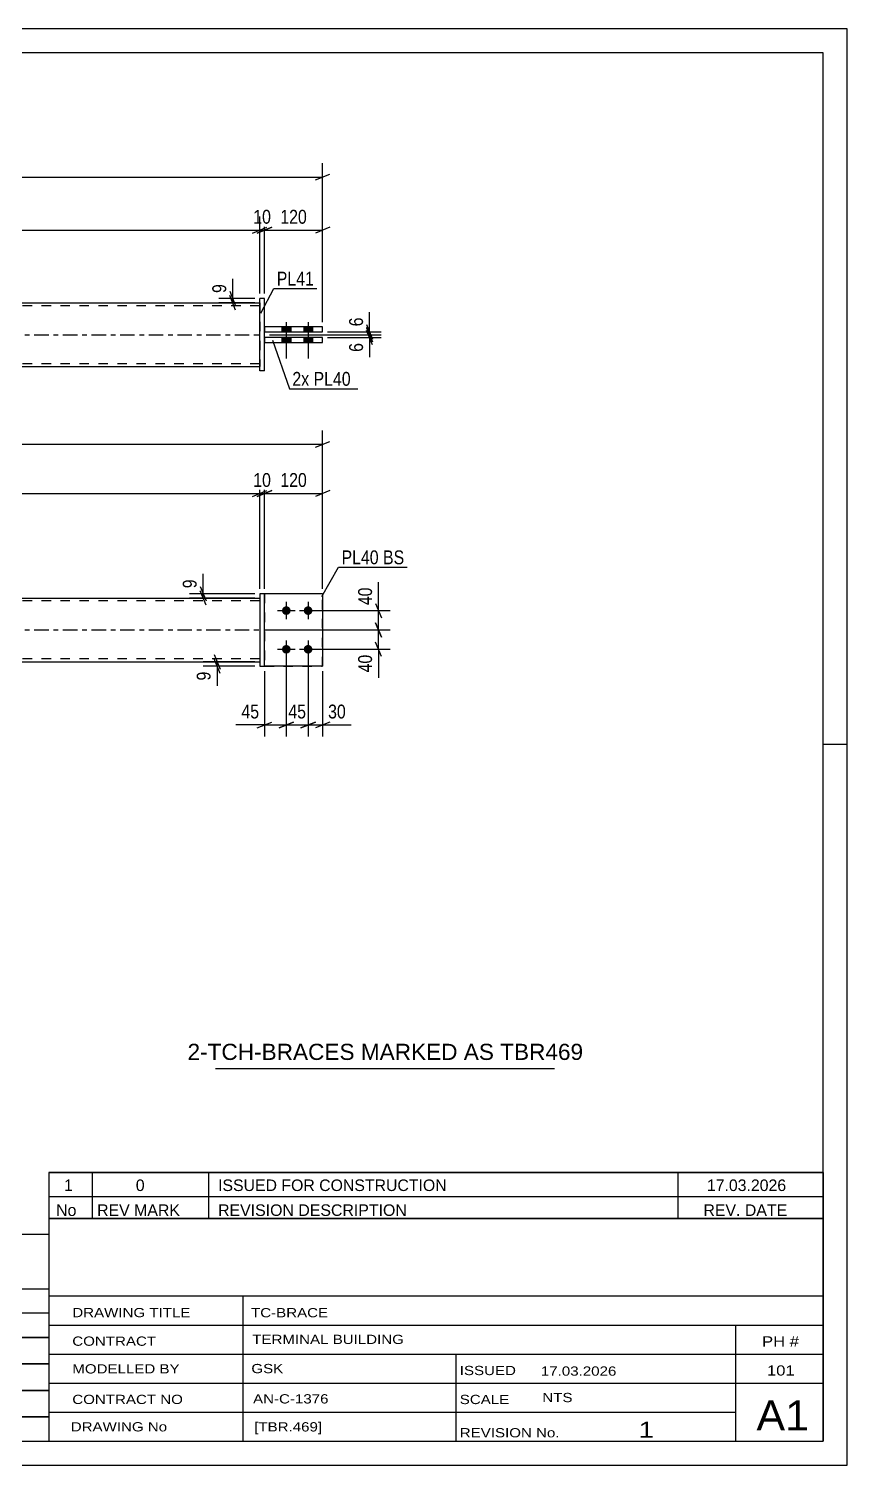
# Model space of a CAD drawing. Header units: millimetres. Extents: x 0 to 420, y 0 to 297.
# Drawn here: x 250.9 to 420, y 0 to 297 of the extents above; entities that cross this region are included whole.
import ezdxf

# ---------------------------------------------------------------- set-up
doc = ezdxf.new("R2010")
doc.units = ezdxf.units.MM
doc.linetypes.add('DXK_LINE_DOT2', pattern=[3.9198, 1.9599, -1.9599])
doc.linetypes.add('DXK_LINE_DOT3', pattern=[5.9187, 2.979, -0.9799, 0.9799, -0.9799])
doc.styles.add('Arial', font='ARIAL.TTF', dxfattribs={"height": 0.2})
doc.styles.add('Arial Narrow', font='ARIALN.TTF', dxfattribs={"height": 0.2})

# ---------------------------------------------------------------- blocks, each defined once
blk = doc.blocks.new('Unknown-581590862-1127')
at = {"color": 5, "linetype": 'Continuous'}
for p, q in [((420, 297), (0, 297)), ((420, 0), (420, 297)), ((415, 292), (5, 292)), ((415, 5), (415, 292)), ((420, 149), (415, 149)), ((5, 5), (415, 5)), ((0, 0), (420, 0))]:
    blk.add_line(p, q, dxfattribs=at)
blk = doc.blocks.new('Part-581590862-1367 - 1364')
at = {"color": 2, "linetype": 'Continuous'}
for p, q in [((298.6, 180.2), (298.6, 165.2)), ((299.6, 180.2), (298.6, 180.2)), ((299.6, 165.2), (299.6, 180.2)), ((298.6, 165.2), (299.6, 165.2))]:
    blk.add_line(p, q, dxfattribs=at)
blk = doc.blocks.new('Bolt-581590862-1379 - 1364')
at = {"linetype": 'Continuous'}
for points in [[(304.1, 177.6, -1), (304.1, 175.8, -1)], [(308.6, 177.6, -1), (308.6, 175.8, -1)], [(304.1, 169.6, -1), (304.1, 167.8, -1)], [(308.6, 169.6, -1), (308.6, 167.8, -1)]]:
    blk.add_hatch(color=1, dxfattribs=at).paths.add_polyline_path(points)
at = {"color": 1, "linetype": 'Continuous'}
for p, q in [((304.1, 178.5), (304.1, 174.9)), ((308.6, 178.5), (308.6, 174.9)), ((302.3, 176.7), (305.9, 176.7)), ((306.8, 176.7), (310.4, 176.7)), ((304.1, 170.5), (304.1, 166.9)), ((308.6, 170.5), (308.6, 166.9)), ((302.3, 168.7), (305.9, 168.7)), ((306.8, 168.7), (310.4, 168.7))]:
    blk.add_line(p, q, dxfattribs=at)
blk = doc.blocks.new('Part-581590862-1440 - 1364')
at = {"linetype": 'Continuous'}
blk.add_hatch(color=2, dxfattribs=at).paths.add_polyline_path([(152.5, 179.3), (151.7, 180.7), (153.3, 180.7)])
at = {"color": 2, "linetype": 'Continuous'}
for p, q in [((122.5, 179.3), (210.5, 179.3)), ((152.5, 179.3), (151.7, 180.7)), ((151.7, 180.7), (153.3, 180.7)), ((153.3, 180.7), (152.5, 179.3)), ((210.6, 179.3), (298.6, 179.3)), ((122.5, 166.1), (210.5, 166.1)), ((210.6, 166.1), (298.6, 166.1))]:
    blk.add_line(p, q, dxfattribs=at)
at = {"color": 7, "linetype": 'DXK_LINE_DOT2'}
for p, q in [((122.5, 166.1), (122.5, 179.3)), ((210.5, 178.7), (122.5, 178.7)), ((298.6, 178.7), (210.6, 178.7)), ((298.6, 179.3), (298.6, 166.1)), ((210.5, 166.7), (122.5, 166.7)), ((298.6, 166.7), (210.6, 166.7))]:
    blk.add_line(p, q, dxfattribs=at)
at = {"color": 7, "linetype": 'DXK_LINE_DOT3'}
for p, q in [((122.5, 172.7), (210.5, 172.7)), ((210.6, 172.7), (298.6, 172.7))]:
    blk.add_line(p, q, dxfattribs=at)
at = {"color": 2, "linetype": 'Continuous'}
blk.add_circle((152.5, 180.2), 1, dxfattribs=at)
blk = doc.blocks.new('Part-581590862-1445 - 1364')
at = {"color": 2, "linetype": 'Continuous'}
for p, q in [((311.6, 180.2), (299.6, 180.2)), ((311.6, 180.2), (311.6, 165.2)), ((311.6, 165.2), (299.6, 165.2))]:
    blk.add_line(p, q, dxfattribs=at)
at = {"color": 7, "linetype": 'DXK_LINE_DOT2'}
blk.add_line((299.6, 180.2), (299.6, 165.2), dxfattribs=at)
blk = doc.blocks.new('Part-581590862-1450 - 1364')
at = {"color": 7, "linetype": 'DXK_LINE_DOT2'}
for p, q in [((311.6, 180.2), (299.6, 180.2)), ((299.6, 180.2), (299.6, 165.2)), ((311.6, 165.2), (311.6, 180.2)), ((299.6, 165.2), (311.6, 165.2))]:
    blk.add_line(p, q, dxfattribs=at)
blk = doc.blocks.new('Part-581590862-1778 - 1767')
at = {"color": 2, "linetype": 'Continuous'}
for p, q in [((311.6, 233.14), (299.6, 233.14)), ((299.6, 233.14), (299.6, 232.14)), ((299.6, 232.14), (311.6, 232.14)), ((311.6, 232.14), (311.6, 233.14))]:
    blk.add_line(p, q, dxfattribs=at)
blk = doc.blocks.new('Part-581590862-1773 - 1767')
at = {"linetype": 'Continuous'}
blk.add_hatch(color=2, dxfattribs=at).paths.add_polyline_path([(152.5, 233.74), (151.7, 235.14), (153.3, 235.14)])
at = {"color": 2, "linetype": 'Continuous'}
for p, q in [((122.5, 240.34), (210.5, 240.34)), ((210.6, 240.34), (298.6, 240.34)), ((152.5, 233.74), (151.7, 235.14)), ((151.7, 235.14), (153.3, 235.14)), ((153.3, 235.14), (152.5, 233.74)), ((122.5, 227.14), (210.5, 227.14)), ((210.6, 227.14), (298.6, 227.14))]:
    blk.add_line(p, q, dxfattribs=at)
at = {"color": 7, "linetype": 'DXK_LINE_DOT2'}
for p, q in [((122.5, 240.34), (122.5, 227.14)), ((210.5, 239.74), (122.5, 239.74)), ((298.6, 239.74), (210.6, 239.74)), ((298.6, 240.34), (298.6, 227.14)), ((210.5, 227.74), (122.5, 227.74)), ((298.6, 227.74), (210.6, 227.74))]:
    blk.add_line(p, q, dxfattribs=at)
at = {"color": 7, "linetype": 'DXK_LINE_DOT3'}
for p, q in [((122.5, 233.74), (210.5, 233.74)), ((210.6, 233.74), (298.6, 233.74))]:
    blk.add_line(p, q, dxfattribs=at)
at = {"color": 2, "linetype": 'Continuous'}
blk.add_circle((152.5, 234.64), 1, dxfattribs=at)
blk = doc.blocks.new('Part-581590862-1783 - 1767')
at = {"color": 2, "linetype": 'Continuous'}
for p, q in [((311.6, 235.34), (299.6, 235.34)), ((299.6, 235.34), (299.6, 234.34)), ((311.6, 234.34), (311.6, 235.34)), ((299.6, 234.34), (311.6, 234.34))]:
    blk.add_line(p, q, dxfattribs=at)
blk = doc.blocks.new('Part-581590862-1788 - 1767')
at = {"color": 2, "linetype": 'Continuous'}
for p, q in [((298.6, 226.24), (298.6, 241.24)), ((299.6, 241.24), (298.6, 241.24)), ((299.6, 226.24), (299.6, 241.24)), ((299.6, 226.24), (298.6, 226.24))]:
    blk.add_line(p, q, dxfattribs=at)
blk = doc.blocks.new('Bolt-581590862-1800 - 1767')
at = {"linetype": 'Continuous'}
for points in [[(305, 235.34), (303.2, 235.34), (303.2, 234.34), (305, 234.34)], [(305, 235.34), (303.2, 235.34), (303.2, 234.34), (305, 234.34)], [(309.5, 235.34), (307.7, 235.34), (307.7, 234.34), (309.5, 234.34)], [(309.5, 235.34), (307.7, 235.34), (307.7, 234.34), (309.5, 234.34)], [(305, 233.14), (303.2, 233.14), (303.2, 232.14), (305, 232.14)], [(305, 233.14), (303.2, 233.14), (303.2, 232.14), (305, 232.14)], [(309.5, 233.14), (307.7, 233.14), (307.7, 232.14), (309.5, 232.14)], [(309.5, 233.14), (307.7, 233.14), (307.7, 232.14), (309.5, 232.14)]]:
    blk.add_hatch(color=1, dxfattribs=at).paths.add_polyline_path(points)
at = {"color": 1, "linetype": 'Continuous'}
for p, q in [((303.2, 235.34), (303.2, 234.34)), ((303.2, 235.34), (303.2, 234.34)), ((304.1, 236.34), (304.1, 228.84)), ((304.1, 236.34), (304.1, 228.84)), ((305, 235.34), (305, 234.34)), ((305, 235.34), (305, 234.34)), ((307.7, 235.34), (307.7, 234.34)), ((307.7, 235.34), (307.7, 234.34)), ((308.6, 236.34), (308.6, 228.84)), ((308.6, 236.34), (308.6, 228.84)), ((309.5, 235.34), (309.5, 234.34)), ((309.5, 235.34), (309.5, 234.34)), ((303.2, 233.14), (303.2, 232.14)), ((303.2, 233.14), (303.2, 232.14)), ((305, 233.14), (305, 232.14)), ((305, 233.14), (305, 232.14)), ((307.7, 233.14), (307.7, 232.14)), ((307.7, 233.14), (307.7, 232.14)), ((309.5, 233.14), (309.5, 232.14)), ((309.5, 233.14), (309.5, 232.14))]:
    blk.add_line(p, q, dxfattribs=at)
blk = doc.blocks.new('StraightDimension-581590862-1665 - 1364')
at = {"color": 7, "linetype": 'Continuous'}
for p, q in [((304.1, 167.7), (304.1, 150.65)), ((308.6, 167.7), (308.6, 150.65)), ((302.6, 152.45), (305.6, 153.65)), ((304.1, 153.05), (308.6, 153.05)), ((310.1, 153.65), (307.1, 152.45))]:
    blk.add_line(p, q, dxfattribs=at)
at = {"color": 0}
blk.add_wipeout([(308.78, 153.8), (308.78, 158), (303.92, 158), (303.92, 153.8)], dxfattribs=at)
at = {"color": 3, "style": 'Arial Narrow'}
blk.add_text('45', height=2.863, dxfattribs=at).set_placement((304.52, 154.4))
blk = doc.blocks.new('StraightDimension-581590862-1703 - 1364')
at = {"color": 7, "linetype": 'Continuous'}
for p, q in [((309.6, 176.7), (325.56, 176.7)), ((322.56, 178.2), (323.76, 175.2)), ((323.16, 172.7), (323.16, 176.7)), ((299.6, 172.7), (325.56, 172.7)), ((323.76, 171.2), (322.56, 174.2))]:
    blk.add_line(p, q, dxfattribs=at)
at = {"color": 0}
blk.add_wipeout([(322.41, 182.08), (318.21, 182.08), (318.21, 177.22), (322.41, 177.22)], dxfattribs=at)
at = {"color": 7, "linetype": 'Continuous'}
blk.add_line((323.16, 176.7), (323.16, 182.6), dxfattribs=at)
blk.add_line((323.16, 176.7), (323.16, 182.6), dxfattribs=at)
at = {"color": 3, "style": 'Arial Narrow'}
blk.add_text('40', height=2.863, rotation=90.0002, dxfattribs=at).set_placement((321.81, 177.82))
blk = doc.blocks.new('StraightDimension-581590862-1649 - 1364')
at = {"color": 7, "linetype": 'Continuous'}
for p, q in [((304.1, 167.7), (304.1, 150.65)), ((299.6, 164.2), (299.6, 150.65)), ((298.1, 152.45), (301.1, 153.65)), ((299.6, 153.05), (304.1, 153.05)), ((305.6, 153.65), (302.6, 152.45))]:
    blk.add_line(p, q, dxfattribs=at)
at = {"color": 0}
blk.add_wipeout([(299.08, 153.8), (299.08, 158), (294.22, 158), (294.22, 153.8)], dxfattribs=at)
at = {"color": 7, "linetype": 'Continuous'}
blk.add_line((299.6, 153.05), (293.7, 153.05), dxfattribs=at)
blk.add_line((299.6, 153.05), (293.7, 153.05), dxfattribs=at)
at = {"color": 3, "style": 'Arial Narrow'}
blk.add_text('45', height=2.863, dxfattribs=at).set_placement((294.82, 154.4))
blk = doc.blocks.new('StraightDimension-581590862-1523 - 1364')
at = {"color": 7, "linetype": 'Continuous'}
for p, q in [((299.6, 181.2), (299.6, 203.77)), ((311.6, 181.2), (311.6, 203.77)), ((298.1, 200.32), (301.1, 201.52)), ((299.6, 200.92), (311.6, 200.92)), ((313.1, 201.52), (310.1, 200.32))]:
    blk.add_line(p, q, dxfattribs=at)
at = {"color": 0}
blk.add_wipeout([(308.95, 201.67), (308.95, 205.87), (302.26, 205.87), (302.26, 201.67)], dxfattribs=at)
at = {"color": 3, "style": 'Arial Narrow'}
blk.add_text('120', height=2.863, dxfattribs=at).set_placement((302.86, 202.27))
blk = doc.blocks.new('StraightDimension-581590862-1730 - 1364')
at = {"color": 7, "linetype": 'Continuous'}
for p, q in [((286.32, 181.7), (287.52, 178.7)), ((297.6, 180.2), (284.07, 180.2)), ((297.6, 179.3), (284.07, 179.3)), ((287.52, 177.8), (286.32, 180.8)), ((286.92, 179.3), (286.92, 180.2))]:
    blk.add_line(p, q, dxfattribs=at)
at = {"color": 0}
blk.add_wipeout([(286.17, 183.75), (281.97, 183.75), (281.97, 180.72), (286.17, 180.72)], dxfattribs=at)
at = {"color": 7, "linetype": 'Continuous'}
blk.add_line((286.92, 180.2), (286.92, 184.28), dxfattribs=at)
blk.add_line((286.92, 180.2), (286.92, 184.28), dxfattribs=at)
at = {"color": 3, "style": 'Arial Narrow'}
blk.add_text('9', height=2.86, rotation=90.0002, dxfattribs=at).set_placement((285.57, 181.32))
blk = doc.blocks.new('StraightDimension-581590862-1496 - 1364')
at = {"color": 7, "linetype": 'Continuous'}
for p, q in [((122.5, 181.2), (122.5, 203.77)), ((298.6, 181.2), (298.6, 203.77)), ((124, 201.52), (121, 200.32)), ((122.5, 200.92), (298.6, 200.92)), ((297.1, 200.32), (300.1, 201.52))]:
    blk.add_line(p, q, dxfattribs=at)
at = {"color": 0}
blk.add_wipeout([(214.81, 201.67), (214.81, 205.87), (206.3, 205.87), (206.3, 201.67)], dxfattribs=at)
at = {"color": 3, "style": 'Arial Narrow'}
blk.add_text('2391', height=2.863, dxfattribs=at).set_placement((206.9, 202.27))
blk = doc.blocks.new('StraightDimension-581590862-1505 - 1364')
at = {"color": 7, "linetype": 'Continuous'}
for p, q in [((298.6, 181.2), (298.6, 203.77)), ((299.6, 181.2), (299.6, 203.77)), ((297.1, 200.32), (300.1, 201.52)), ((301.1, 201.52), (298.1, 200.32)), ((298.6, 200.92), (299.6, 200.92))]:
    blk.add_line(p, q, dxfattribs=at)
at = {"color": 0}
blk.add_wipeout([(301.53, 201.67), (301.53, 205.87), (296.67, 205.87), (296.67, 201.67)], dxfattribs=at)
at = {"color": 3, "style": 'Arial Narrow'}
blk.add_text('10', height=2.863, dxfattribs=at).set_placement((297.27, 202.27))
blk = doc.blocks.new('StraightDimension-581590862-1546 - 1364')
at = {"color": 7, "linetype": 'Continuous'}
for p, q in [((109.5, 181.2), (109.5, 213.94)), ((311.6, 181.2), (311.6, 213.94)), ((111, 211.69), (108, 210.49)), ((109.5, 211.09), (311.6, 211.09)), ((310.1, 210.49), (313.1, 211.69))]:
    blk.add_line(p, q, dxfattribs=at)
at = {"color": 0}
blk.add_wipeout([(214.81, 211.84), (214.81, 216.04), (206.3, 216.04), (206.3, 211.84)], dxfattribs=at)
at = {"color": 3, "style": 'Arial Narrow'}
blk.add_text('2651', height=2.863, dxfattribs=at).set_placement((206.9, 212.44))
blk = doc.blocks.new('StraightDimension-581590862-1640 - 1364')
at = {"color": 7, "linetype": 'Continuous'}
for p, q in [((289.2, 167.6), (290.4, 164.6)), ((290.4, 163.7), (289.2, 166.7)), ((297.6, 166.1), (286.95, 166.1)), ((297.6, 165.2), (286.95, 165.2)), ((289.8, 165.2), (289.8, 166.1))]:
    blk.add_line(p, q, dxfattribs=at)
at = {"color": 0}
blk.add_wipeout([(289.05, 164.67), (284.85, 164.67), (284.85, 161.65), (289.05, 161.65)], dxfattribs=at)
at = {"color": 7, "linetype": 'Continuous'}
blk.add_line((289.8, 165.2), (289.8, 161.12), dxfattribs=at)
blk.add_line((289.8, 165.2), (289.8, 161.12), dxfattribs=at)
at = {"color": 3, "style": 'Arial Narrow'}
blk.add_text('9', height=2.86, rotation=90.0002, dxfattribs=at).set_placement((288.45, 162.25))
blk = doc.blocks.new('StraightDimension-581590862-1675 - 1364')
at = {"color": 7, "linetype": 'Continuous'}
for p, q in [((308.6, 167.7), (308.6, 150.65)), ((311.6, 164.2), (311.6, 150.65)), ((307.1, 152.45), (310.1, 153.65)), ((308.6, 153.05), (311.6, 153.05)), ((313.1, 153.65), (310.1, 152.45))]:
    blk.add_line(p, q, dxfattribs=at)
at = {"color": 0}
blk.add_wipeout([(316.98, 153.8), (316.98, 158), (312.13, 158), (312.13, 153.8)], dxfattribs=at)
at = {"color": 7, "linetype": 'Continuous'}
blk.add_line((311.6, 153.05), (317.51, 153.05), dxfattribs=at)
blk.add_line((311.6, 153.05), (317.51, 153.05), dxfattribs=at)
at = {"color": 3, "style": 'Arial Narrow'}
blk.add_text('30', height=2.863, dxfattribs=at).set_placement((312.73, 154.4))
blk = doc.blocks.new('StraightDimension-581590862-1716 - 1364')
at = {"color": 7, "linetype": 'Continuous'}
for p, q in [((299.6, 172.7), (325.56, 172.7)), ((322.56, 174.2), (323.76, 171.2)), ((323.16, 168.7), (323.16, 172.7)), ((323.76, 167.2), (322.56, 170.2)), ((309.6, 168.7), (325.56, 168.7))]:
    blk.add_line(p, q, dxfattribs=at)
at = {"color": 0}
blk.add_wipeout([(322.41, 168.17), (318.21, 168.17), (318.21, 163.32), (322.41, 163.32)], dxfattribs=at)
at = {"color": 7, "linetype": 'Continuous'}
blk.add_line((323.16, 168.7), (323.16, 162.79), dxfattribs=at)
blk.add_line((323.16, 168.7), (323.16, 162.79), dxfattribs=at)
at = {"color": 3, "style": 'Arial Narrow'}
blk.add_text('40', height=2.863, rotation=90.0002, dxfattribs=at).set_placement((321.81, 163.92))
blk = doc.blocks.new('StraightDimension-581590862-1890 - 1767')
at = {"color": 7, "linetype": 'Continuous'}
for p, q in [((298.1, 254.74), (301.1, 255.94)), ((299.6, 242.24), (299.6, 258.19)), ((313.1, 255.94), (310.1, 254.74)), ((311.6, 236.34), (311.6, 258.19)), ((299.6, 255.34), (311.6, 255.34))]:
    blk.add_line(p, q, dxfattribs=at)
at = {"color": 0}
blk.add_wipeout([(308.95, 256.09), (308.95, 260.29), (302.26, 260.29), (302.26, 256.09)], dxfattribs=at)
at = {"color": 3, "style": 'Arial Narrow'}
blk.add_text('120', height=2.863, dxfattribs=at).set_placement((302.86, 256.69))
blk = doc.blocks.new('StraightDimension-581590862-1805 - 1767')
at = {"color": 7, "linetype": 'Continuous'}
for p, q in [((297.6, 241.24), (290.17, 241.24)), ((292.42, 242.74), (293.62, 239.74)), ((293.62, 238.84), (292.42, 241.84)), ((293.02, 240.34), (293.02, 241.24)), ((297.6, 240.34), (290.17, 240.34))]:
    blk.add_line(p, q, dxfattribs=at)
at = {"color": 0}
blk.add_wipeout([(292.27, 244.8), (288.07, 244.8), (288.07, 241.77), (292.27, 241.77)], dxfattribs=at)
at = {"color": 7, "linetype": 'Continuous'}
blk.add_line((293.02, 241.24), (293.02, 245.32), dxfattribs=at)
blk.add_line((293.02, 241.24), (293.02, 245.32), dxfattribs=at)
at = {"color": 3, "style": 'Arial Narrow'}
blk.add_text('9', height=2.86, rotation=90.0002, dxfattribs=at).set_placement((291.67, 242.37))
blk = doc.blocks.new('StraightDimension-581590862-1816 - 1767')
at = {"color": 7, "linetype": 'Continuous'}
for p, q in [((320.7, 235.84), (321.9, 232.84)), ((321.9, 232.24), (320.7, 235.24)), ((300.6, 233.74), (323.7, 233.74)), ((312.6, 234.34), (323.7, 234.34)), ((321.3, 233.74), (321.3, 234.34))]:
    blk.add_line(p, q, dxfattribs=at)
at = {"color": 0}
blk.add_wipeout([(320.55, 237.9), (316.35, 237.9), (316.35, 234.87), (320.55, 234.87)], dxfattribs=at)
at = {"color": 7, "linetype": 'Continuous'}
blk.add_line((321.3, 234.34), (321.3, 238.42), dxfattribs=at)
blk.add_line((321.3, 234.34), (321.3, 238.42), dxfattribs=at)
at = {"color": 3, "style": 'Arial Narrow'}
blk.add_text('6', height=2.86, rotation=90.0002, dxfattribs=at).set_placement((319.95, 235.47))
blk = doc.blocks.new('StraightDimension-581590862-1825 - 1767')
at = {"color": 7, "linetype": 'Continuous'}
for p, q in [((320.7, 235.24), (321.9, 232.24)), ((321.9, 231.64), (320.7, 234.64)), ((300.6, 233.74), (323.7, 233.74)), ((312.6, 233.14), (323.7, 233.14)), ((321.3, 233.14), (321.3, 233.74))]:
    blk.add_line(p, q, dxfattribs=at)
at = {"color": 0}
blk.add_wipeout([(320.55, 232.62), (316.35, 232.62), (316.35, 229.59), (320.55, 229.59)], dxfattribs=at)
at = {"color": 7, "linetype": 'Continuous'}
blk.add_line((321.3, 233.14), (321.3, 229.07), dxfattribs=at)
blk.add_line((321.3, 233.14), (321.3, 229.07), dxfattribs=at)
at = {"color": 3, "style": 'Arial Narrow'}
blk.add_text('6', height=2.86, rotation=90.0002, dxfattribs=at).set_placement((319.95, 230.19))
blk = doc.blocks.new('StraightDimension-581590862-1900 - 1767')
at = {"color": 7, "linetype": 'Continuous'}
for p, q in [((297.1, 254.74), (300.1, 255.94)), ((301.1, 255.94), (298.1, 254.74)), ((298.6, 242.24), (298.6, 258.19)), ((299.6, 242.24), (299.6, 258.19)), ((298.6, 255.34), (299.6, 255.34))]:
    blk.add_line(p, q, dxfattribs=at)
at = {"color": 0}
blk.add_wipeout([(301.53, 256.09), (301.53, 260.29), (296.67, 260.29), (296.67, 256.09)], dxfattribs=at)
at = {"color": 3, "style": 'Arial Narrow'}
blk.add_text('10', height=2.863, dxfattribs=at).set_placement((297.27, 256.69))
blk = doc.blocks.new('StraightDimension-581590862-1910 - 1767')
at = {"color": 7, "linetype": 'Continuous'}
for p, q in [((124, 255.94), (121, 254.74)), ((122.5, 242.24), (122.5, 258.19)), ((297.1, 254.74), (300.1, 255.94)), ((298.6, 242.24), (298.6, 258.19)), ((122.5, 255.34), (298.6, 255.34))]:
    blk.add_line(p, q, dxfattribs=at)
at = {"color": 0}
blk.add_wipeout([(214.81, 256.09), (214.81, 260.29), (206.3, 260.29), (206.3, 256.09)], dxfattribs=at)
at = {"color": 3, "style": 'Arial Narrow'}
blk.add_text('2391', height=2.863, dxfattribs=at).set_placement((206.9, 256.69))
blk = doc.blocks.new('StraightDimension-581590862-1941 - 1767')
at = {"color": 7, "linetype": 'Continuous'}
for p, q in [((109.5, 236.34), (109.5, 269.19)), ((311.6, 236.34), (311.6, 269.19)), ((111, 266.94), (108, 265.74)), ((109.5, 266.34), (311.6, 266.34)), ((310.1, 265.74), (313.1, 266.94))]:
    blk.add_line(p, q, dxfattribs=at)
at = {"color": 0}
blk.add_wipeout([(214.81, 267.09), (214.81, 271.29), (206.3, 271.29), (206.3, 267.09)], dxfattribs=at)
at = {"color": 3, "style": 'Arial Narrow'}
blk.add_text('2651', height=2.863, dxfattribs=at).set_placement((206.9, 267.69))
blk = doc.blocks.new('Unknown-581590862-3263')
at = {"color": 7, "linetype": 'Continuous'}
blk.add_line((289.5, 82.05), (359.5, 82.05), dxfattribs=at)
at = {"color": 7, "style": 'Arial'}
blk.add_text('2-TCH-BRACES MARKED AS TBR469', height=3.3428, dxfattribs=at).set_placement((283.69, 83.8))
blk = doc.blocks.new('Unknown-581590862-3260')
at = {"color": 7, "linetype": 'Continuous'}
for p, q in [((255, 51.05), (255, 5)), ((255, 51.05), (415, 51.05)), ((415, 51), (415, 5)), ((255, 35), (415, 35)), ((295.14, 35), (295.14, 5)), ((255, 29), (415, 29)), ((397, 5.05), (397, 29.05)), ((255, 23), (415, 23)), ((339.14, 23), (339.14, 5)), ((255, 17), (415, 17)), ((255, 11), (397, 11)), ((255, 5), (415, 5))]:
    blk.add_line(p, q, dxfattribs=at)
at = {"color": 7, "style": 'Arial Narrow'}
for s, height, width, p in [('DRAWING TITLE', 1.9089, 1.425378, (259.88, 30.61)), ('TC-BRACE', 1.909, 1.425378, (296.81, 30.59)), ('TERMINAL BUILDING', 1.9089, 1.425378, (297.06, 25.07)), ('CONTRACT', 1.909, 1.425378, (259.88, 24.71)), ('MODELLED BY', 1.9089, 1.425378, (259.88, 18.98)), ('GSK', 1.909, 1.425378, (296.88, 19.04)), ('ISSUED', 1.909, 1.425378, (339.94, 18.64)), ('17.03.2026', 1.909, 1.425378, (356.69, 18.52)), ('CONTRACT NO', 1.9089, 1.425378, (259.88, 12.66)), ('AN-C-1376', 1.909, 1.425378, (297.23, 12.78)), ('SCALE', 1.909, 1.425378, (339.94, 12.65)), ('A1', 6.204, 1.25, (401.24, 7.2)), ('DRAWING No', 1.909, 1.425378, (259.56, 7)), ('[TBR.469]', 1.909, 1.425378, (297.46, 6.99)), ('1', 3.34, 1.5, (376.91, 5.68)), ('REVISION No.', 1.9089, 1.425378, (339.94, 5.77))]:
    blk.add_text(s, height=height, dxfattribs=dict(at, width=width)).set_placement(p)
at = {"color": 7, "linetype": 'Continuous', "style": 'Arial Narrow'}
for s, height, width, p in [('PH #', 2.1, 1.42538, (402.4, 24.55)), ('101', 2.1, 1.42538, (403.41, 18.55)), ('NTS', 1.909, 1.425378, (357, 13.05))]:
    blk.add_text(s, height=height, dxfattribs=dict(at, width=width)).set_placement(p)
blk = doc.blocks.new('Unknown-581590862-3261')
at = {"color": 7, "linetype": 'Continuous'}
for p, q in [((255, 60.55), (415, 60.55)), ((415, 60.55), (255, 60.55)), ((255, 60.55), (255, 55.55)), ((264, 60.55), (264, 55.55)), ((288, 60.55), (288, 55.55)), ((385, 60.55), (385, 55.55)), ((415, 60.55), (415, 55.55)), ((255, 55.55), (415, 55.55)), ((255, 55.55), (255, 51.05)), ((255, 55.55), (415, 55.55)), ((264, 55.55), (264, 51.05)), ((288, 55.55), (288, 51.05)), ((385, 55.55), (385, 51.05)), ((415, 55.55), (415, 51.05)), ((415, 51.05), (255, 51.05))]:
    blk.add_line(p, q, dxfattribs=at)
at = {"color": 7, "linetype": 'Continuous', "style": 'Arial Narrow'}
for s, height, width, p in [('1', 2.39, 1.196471, (258.16, 56.7)), ('0', 2.39, 1.196471, (273, 56.7)), ('ISSUED FOR CONSTRUCTION', 2.3861, 1.196471, (290, 56.7)), ('17.03.2026', 2.386, 1.196471, (391, 56.7)), ('No', 2.386, 1.2, (256.54, 51.55)), ('REV MARK', 2.386, 1.2, (265, 51.55)), ('REVISION DESCRIPTION', 2.3861, 1.2, (290, 51.55)), ('REV. DATE', 2.386, 1.2, (390.28, 51.55))]:
    blk.add_text(s, height=height, dxfattribs=dict(at, width=width)).set_placement(p)
blk = doc.blocks.new('Unknown-581590862-3262')
at = {"color": 7, "linetype": 'Continuous'}
for p, q in [((95, 47.75), (255, 47.75)), ((95, 36.5), (95, 47.75)), ((255, 47.75), (255, 36.5)), ((95, 36.5), (255, 36.5)), ((95, 36.5), (95, 31.5)), ((255, 36.5), (255, 31.5)), ((95, 31.5), (255, 31.5)), ((95, 31.5), (95, 26.5)), ((119, 31.5), (119, 26.5)), ((154.5, 31.5), (154.5, 26.5)), ((180.5, 31.5), (180.5, 26.5)), ((193.5, 31.5), (193.5, 26.5)), ((211, 31.5), (211, 26.5)), ((233, 31.5), (233, 26.5)), ((255, 31.5), (255, 26.5)), ((95, 26.5), (255, 26.5)), ((95, 26.45), (95, 21.05)), ((95, 26.45), (255, 26.45)), ((119, 26.5), (119, 21)), ((154.5, 26.5), (154.5, 21)), ((180.5, 26.5), (180.5, 21)), ((193.5, 26.5), (193.5, 21)), ((211, 26.5), (211, 21)), ((233, 26.5), (233, 21)), ((255, 26.45), (255, 21.05)), ((95, 21.05), (255, 21.05)), ((95, 20.95), (95, 15.55)), ((95, 20.95), (255, 20.95)), ((119, 21), (119, 15.5)), ((154.5, 21), (154.5, 15.5)), ((180.5, 21), (180.5, 15.5)), ((193.5, 21), (193.5, 15.5)), ((211, 21), (211, 15.5)), ((233, 21), (233, 15.5)), ((255, 20.95), (255, 15.55)), ((95, 15.55), (255, 15.55)), ((95, 15.45), (95, 10.05)), ((95, 15.45), (255, 15.45)), ((119, 15.5), (119, 10)), ((154.5, 15.5), (154.5, 10)), ((180.5, 15.5), (180.5, 10)), ((193.5, 15.5), (193.5, 10)), ((211, 15.5), (211, 10)), ((233, 15.5), (233, 10)), ((255, 15.45), (255, 10.05)), ((95, 10.05), (255, 10.05)), ((95, 10), (255, 10)), ((95, 10), (95, 5)), ((211, 10), (211, 5)), ((233, 10), (233, 5)), ((255, 10), (255, 5)), ((95, 5), (255, 5))]:
    blk.add_line(p, q, dxfattribs=at)
at = {"color": 7, "style": 'Arial Narrow'}
for s, height, width, p in [('GENERAL NOTES & WELD DETAILS :', 2.8633, 1.4, (96.15, 40.06)), ('REFER TYP DRAWING TYP-01', 1.9089, 1.6, (179.7, 40.16)), ("MATERIAL LIST FOR ASSEMBLY MK'D", 1.9089, 1.6, (96.15, 32.56)), ('TBR469', 1.909, 1.794707, (187.59, 32.47)), ('2', 1.91, 1.794707, (217.08, 32.56)), ('No. Required', 1.9089, 1.6, (226.41, 32.56)), ('Mark', 1.909, 1.7, (96.34, 27.5)), ('Profile', 1.909, 1.7, (129.41, 27.5)), ('Material', 1.909, 1.7, (159.54, 27.56)), ('No.', 1.909, 1.7, (184.5, 27.56)), ('Length', 1.909, 1.7, (195, 27.56)), ('Area', 1.909, 1.7, (217.5, 27.56)), ('Weight', 1.909, 1.7, (237, 27.56))]:
    blk.add_text(s, height=height, dxfattribs=dict(at, width=width)).set_placement(p)
at = {"color": 7, "linetype": 'Continuous', "style": 'Arial Narrow'}
for s, height, width, p in [('TBR469', 1.909, 1.794707, (96.5, 22.06)), ('SHS132*6', 1.909, 1.794707, (121, 22.06)), ('E350', 1.909, 1.794707, (160.74, 22.06)), ('1', 1.91, 1.794707, (184.86, 22.06)), ('2391', 1.909, 1.794707, (197.58, 22.06)), ('1.3', 1.909, 1.794707, (221.32, 22.06)), ('56.8', 1.909, 1.794707, (240.14, 22.06)), ('PL40', 1.909, 1.794707, (96.5, 16.56)), ('PL10*120', 1.909, 1.794707, (121, 16.56)), ('E350', 1.909, 1.794707, (160.74, 16.56)), ('4', 1.91, 1.794707, (184.86, 16.56)), ('150', 1.909, 1.794707, (199.77, 16.56)), ('0.0', 1.909, 1.794707, (221.32, 16.56)), ('5.7', 1.909, 1.794707, (242.33, 16.56)), ('PL41', 1.909, 1.794707, (96.5, 11.06)), ('PL10*150', 1.909, 1.794707, (121, 11.06)), ('E350', 1.909, 1.794707, (160.74, 11.06)), ('2', 1.91, 1.794707, (184.86, 11.06)), ('150', 1.909, 1.794707, (199.77, 11.06)), ('0.1', 1.909, 1.794707, (221.32, 11.06)), ('3.5', 1.909, 1.794707, (242.33, 11.06)), ('Total', 1.909, 1.7, (197.33, 6.5)), ('1.5', 1.909, 1.794707, (220.83, 6.5)), ('66.0', 1.909, 1.794707, (240.14, 6.5))]:
    blk.add_text(s, height=height, dxfattribs=dict(at, width=width)).set_placement(p)
blk = doc.blocks.new('MarkSet-581590862-1752 - 1364')
at = {"color": 0}
blk.add_wipeout([(323.18, 186.28), (323.18, 189.28), (315.51, 189.28), (315.51, 186.28)], dxfattribs=at)
blk.add_wipeout([(323.18, 186.28), (323.18, 189.28), (315.51, 189.28), (315.51, 186.28)], dxfattribs=at)
at = {"color": 30, "linetype": 'Continuous'}
blk.add_line((311.41, 179.62), (314.91, 185.68), dxfattribs=at)
at = {"color": 0}
blk.add_wipeout([(328.47, 186.28), (328.47, 189.28), (324.08, 189.28), (324.08, 186.28)], dxfattribs=at)
blk.add_wipeout([(328.47, 186.28), (328.47, 189.28), (324.08, 189.28), (324.08, 186.28)], dxfattribs=at)
at = {"color": 30, "linetype": 'Continuous'}
blk.add_line((314.91, 185.68), (329.07, 185.68), dxfattribs=at)
at = {"color": 3, "style": 'Arial Narrow'}
for s, p in [('PL40', (315.51, 186.28)), ('BS', (324.08, 186.28))]:
    blk.add_text(s, height=2.863, dxfattribs=at).set_placement(p)
blk = doc.blocks.new('Mark-581590862-1784 - 1767')
at = {"color": 0}
blk.add_wipeout([(309.8, 243.9), (309.8, 246.9), (302.12, 246.9), (302.12, 243.9)], dxfattribs=at)
blk.add_wipeout([(309.8, 243.9), (309.8, 246.9), (302.12, 246.9), (302.12, 243.9)], dxfattribs=at)
at = {"color": 30, "linetype": 'Continuous'}
for p, q in [((298.83, 238.22), (301.52, 243.3)), ((301.52, 243.3), (310.4, 243.3))]:
    blk.add_line(p, q, dxfattribs=at)
at = {"color": 3, "style": 'Arial Narrow'}
blk.add_text('PL41', height=2.863, dxfattribs=at).set_placement((302.12, 243.9))
blk = doc.blocks.new('MarkSet-581590862-1973 - 1767')
at = {"color": 0}
blk.add_wipeout([(308.83, 223.18), (308.83, 226.18), (305.35, 226.18), (305.35, 223.18)], dxfattribs=at)
blk.add_wipeout([(308.83, 223.18), (308.83, 226.18), (305.35, 226.18), (305.35, 223.18)], dxfattribs=at)
at = {"color": 30, "linetype": 'Continuous'}
blk.add_line((301.22, 232.6), (304.75, 222.58), dxfattribs=at)
at = {"color": 0}
blk.add_wipeout([(317.4, 223.18), (317.4, 226.18), (309.73, 226.18), (309.73, 223.18)], dxfattribs=at)
blk.add_wipeout([(317.4, 223.18), (317.4, 226.18), (309.73, 226.18), (309.73, 223.18)], dxfattribs=at)
at = {"color": 30, "linetype": 'Continuous'}
blk.add_line((304.75, 222.58), (318.9, 222.58), dxfattribs=at)
at = {"color": 3, "style": 'Arial Narrow'}
for s, p in [('2x', (305.35, 223.18)), ('PL40', (309.73, 223.18))]:
    blk.add_text(s, height=2.863, dxfattribs=at).set_placement(p)

msp = doc.modelspace()

# ---------------------------------------------------------------- block references
for name in ['Unknown-581590862-1127', 'Part-581590862-1788 - 1767', 'Part-581590862-1773 - 1767', 'Part-581590862-1783 - 1767', 'Bolt-581590862-1800 - 1767', 'Part-581590862-1778 - 1767', 'Part-581590862-1440 - 1364', 'Part-581590862-1367 - 1364', 'Part-581590862-1445 - 1364', 'Part-581590862-1450 - 1364', 'Bolt-581590862-1379 - 1364', 'Unknown-581590862-3263', 'Unknown-581590862-3261', 'Unknown-581590862-3260', 'Unknown-581590862-3262']:
    msp.add_blockref(name, (0, 0))

# ---------------------------------------------------------------- next in the draw order: block references
for name in ['StraightDimension-581590862-1890 - 1767', 'StraightDimension-581590862-1703 - 1364', 'StraightDimension-581590862-1665 - 1364']:
    msp.add_blockref(name, (0, 0))

# ---------------------------------------------------------------- next in the draw order: block references
for name in ['StraightDimension-581590862-1805 - 1767', 'StraightDimension-581590862-1816 - 1767', 'StraightDimension-581590862-1523 - 1364', 'StraightDimension-581590862-1649 - 1364', 'StraightDimension-581590862-1675 - 1364']:
    msp.add_blockref(name, (0, 0))

# ---------------------------------------------------------------- next in the draw order: block references
for name in ['StraightDimension-581590862-1900 - 1767', 'StraightDimension-581590862-1825 - 1767', 'StraightDimension-581590862-1730 - 1364', 'StraightDimension-581590862-1716 - 1364', 'StraightDimension-581590862-1640 - 1364']:
    msp.add_blockref(name, (0, 0))

# ---------------------------------------------------------------- next in the draw order: block references
for name in ['StraightDimension-581590862-1910 - 1767', 'MarkSet-581590862-1973 - 1767', 'StraightDimension-581590862-1496 - 1364']:
    msp.add_blockref(name, (0, 0))

# ---------------------------------------------------------------- next in the draw order: block references
for name in ['StraightDimension-581590862-1941 - 1767', 'StraightDimension-581590862-1505 - 1364']:
    msp.add_blockref(name, (0, 0))

# ---------------------------------------------------------------- next in the draw order: block references
for name in ['Mark-581590862-1784 - 1767', 'StraightDimension-581590862-1546 - 1364']:
    msp.add_blockref(name, (0, 0))

# ---------------------------------------------------------------- next in the draw order: block references
msp.add_blockref('MarkSet-581590862-1752 - 1364', (0, 0))

doc.saveas('drawing.dxf')
